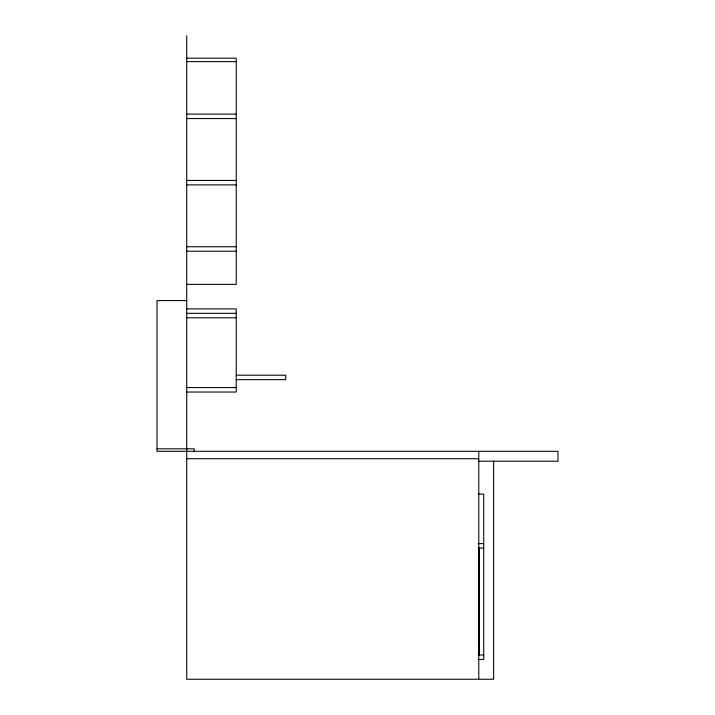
<?xml version="1.0" encoding="UTF-8"?>
<svg xmlns="http://www.w3.org/2000/svg" width="715" height="715" viewBox="0 0 715 715"><rect width="100%" height="100%" fill="white"/><g stroke="black" fill="none" stroke-linecap="round" stroke-linejoin="round"><path stroke-width="1.07" d="M186.722 58.165L236.227 58.165L236.227 284.382L186.722 284.382M186.722 61.624L236.227 61.624M186.722 114.096L236.227 114.096M186.722 118.556L236.227 118.556M186.722 180.43L236.227 180.43M186.722 184.881L236.227 184.881M186.722 246.755L236.227 246.755M186.722 251.215L236.227 251.215M186.722 300.577L157.023 300.577L157.023 451.299L557.977 451.299L557.977 461.202L478.773 461.202M186.722 308.88L236.227 308.88L236.227 392.043L186.722 392.043M186.722 313.34L236.227 313.34M186.722 317.791L236.227 317.791M236.227 375.214L285.723 375.214L285.723 379.665L236.227 379.665M186.722 387.584L236.227 387.584M157.023 448.823L194.149 448.823L194.149 451.925M186.722 458.726L478.773 458.726M478.138 494.119L483.724 494.119L483.724 659.453L478.138 659.453M478.138 543.623L483.724 543.623M478.138 548.074L483.724 548.074M478.138 654.994L483.724 654.994M493.627 461.202L493.627 679.25L186.722 679.25L186.722 35.75M479.273 548.074L479.273 654.994M478.773 451.299L478.773 679.25"/></g></svg>
